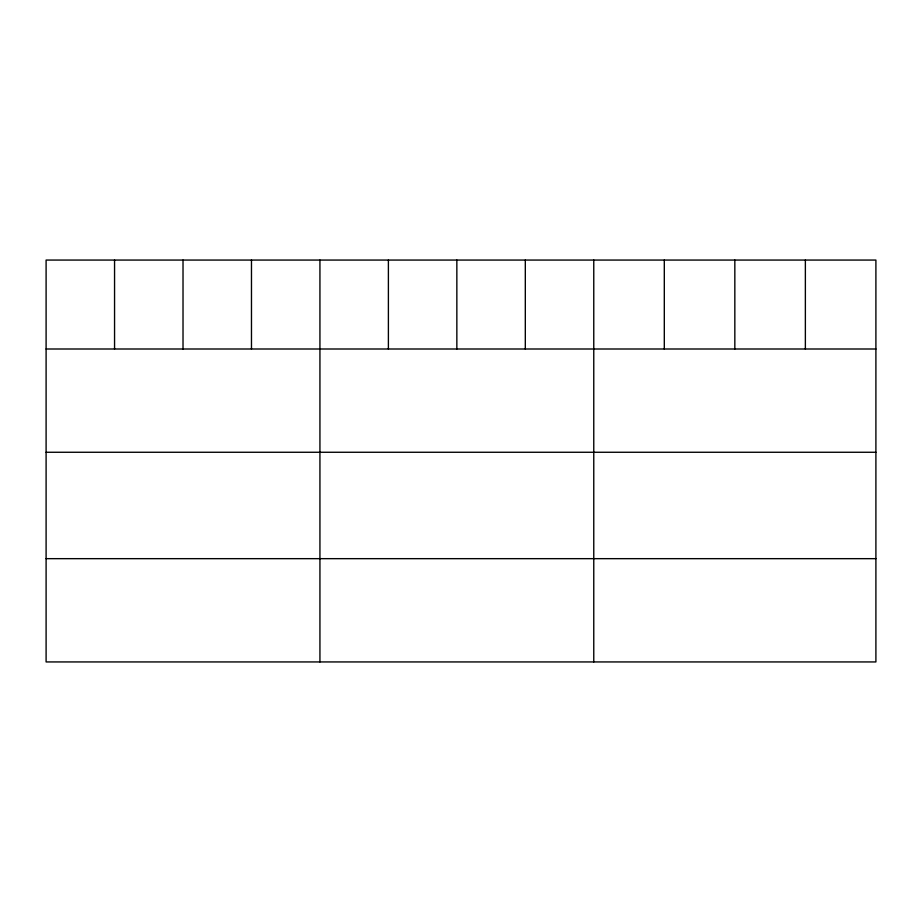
<?xml version="1.0" encoding="UTF-8"?>
<svg xmlns="http://www.w3.org/2000/svg" width="922" height="922" viewBox="0 0 922 922"><rect width="100%" height="100%" fill="white"/><g stroke="black" fill="none" stroke-linecap="round" stroke-linejoin="round"><path stroke-width="1.38" d="M875.9 349L875.9 661.938L46.1 661.938L46.1 260.062L875.9 260.062L875.9 349L46.1 349M46.1 452.264L875.9 452.264M46.1 558.663L875.9 558.663M805.367 260.062L805.367 349M734.834 260.062L734.834 349M664.301 260.062L664.301 349M593.768 260.062L593.768 661.938M525.31 260.062L525.31 349M456.851 260.062L456.851 349M388.393 260.062L388.393 349M319.934 260.062L319.934 661.938M251.476 260.062L251.476 349M183.017 260.062L183.017 349M114.559 260.062L114.559 349"/></g></svg>
